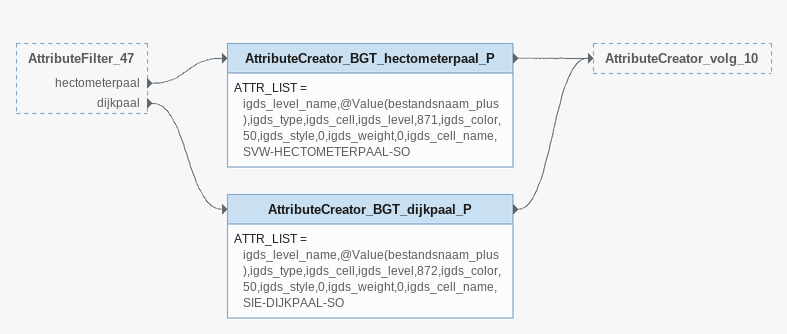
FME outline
AttributeFilter_47 [outside]
    hectometerpaal -> AttributeCreator_BGT_hectometerpaal_P
    dijkpaal -> AttributeCreator_BGT_dijkpaal_P
AttributeCreator_BGT_hectometerpaal_P
    ATTR_LIST = igds_level_name,@Value(bestandsnaam_plus),igds_type,igds_cell,igds_level,871,igds_color,50,igds_style,0,igds_weight,0,igds_cell_name,SVW-HECTOMETERPAAL-SO
    -> AttributeCreator_volg_10
AttributeCreator_BGT_dijkpaal_P
    ATTR_LIST = igds_level_name,@Value(bestandsnaam_plus),igds_type,igds_cell,igds_level,872,igds_color,50,igds_style,0,igds_weight,0,igds_cell_name,SIE-DIJKPAAL-SO
    -> AttributeCreator_volg_10
